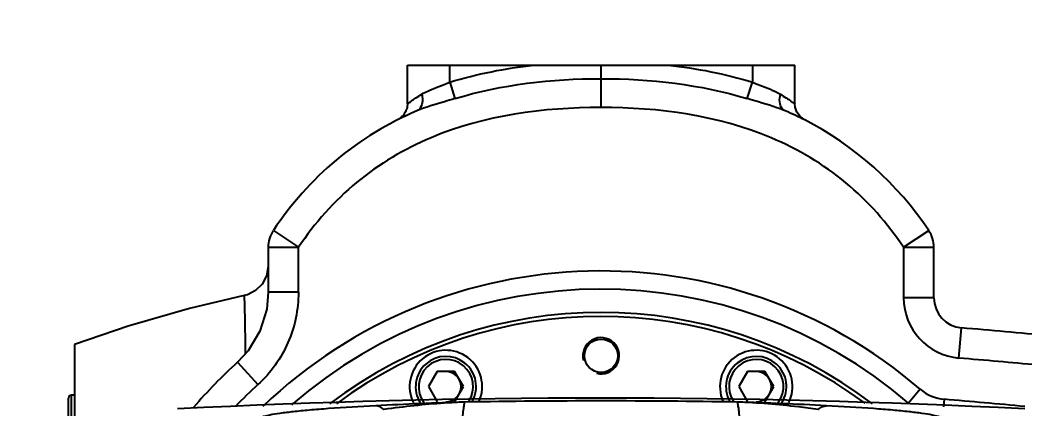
# Model space of a CAD drawing. Header units: millimetres. Extents: x 7426 to 8740, y 124 to 421.
# Drawn here: x 7938.54 to 7946.85, y 306.87 to 310.08 of the extents above; entities that cross this region are included whole.
import ezdxf

# ---------------------------------------------------------------- set-up
doc = ezdxf.new("R2010")
doc.units = ezdxf.units.MM
for name, color, linetype in [('外形图', 7, 'Continuous'), ('多重引线', 7, 'Continuous'), ('尺寸标注', 7, 'Continuous')]:
    doc.layers.add(name, color=color, linetype=linetype)
doc.styles.add('微软雅黑', font='msyh.ttc')
doc.dimstyles.new('尺寸标注_1_20比例', dxfattribs={"dimtxt": 2.1, "dimasz": 1.7, "dimexe": 0.5, "dimexo": 0.4, "dimgap": 0.5, "dimtad": 1, "dimdec": 1, "dimlfac": 20, "dimdsep": 46, "dimtxsty": '微软雅黑', "dimcen": 0.09, "dimadec": 0, "dimazin": 0, "dimtp": 0.01, "dimtm": 0.01, "dimtfac": 1, "dimtdec": 1, "dimtofl": 0, "dimtmove": 0, "dimatfit": 3, "dimfxl": 1, "dimtolj": 1, "dimarcsym": 0})

# ---------------------------------------------------------------- blocks, each defined once
blk = doc.blocks.new('*D1015')
at = {"layer": 'Defpoints', "color": 0}
for p in [(7955.019, 314.0922), (7955.019, 297.9355), (7930.6433, 285.6271)]:
    blk.add_point(p, dxfattribs=at)
at = {"layer": '尺寸标注', "color": 0, "linetype": 'Continuous', "lineweight": -2}
for p, q in [((7930.6433, 286.0271), (7930.6433, 314.5922)), ((7955.019, 298.3355), (7955.019, 314.5922)), ((7932.3433, 314.0922), (7953.319, 314.0922))]:
    blk.add_line(p, q, dxfattribs=at)
at = {"layer": '尺寸标注', "color": 0}
for points in [[(7932.3433, 314.3755), (7932.3433, 313.8088), (7930.6433, 314.0922)], [(7953.319, 313.8088), (7953.319, 314.3755), (7955.019, 314.0922)]]:
    blk.add_solid(points, dxfattribs=at)
at = {"layer": '尺寸标注', "color": 0, "insert": (7942.8312, 315.6781), "char_height": 2.1, "attachment_point": 5, "style": '微软雅黑'}
blk.add_mtext('\\A1;\\A1;487.5', dxfattribs=at)
blk = doc.blocks.new('*D1252')
at = {"layer": 'Defpoints', "color": 0}
for p in [(7955.019, 321.2126), (7955.019, 294.4815), (7929.7433, 267.4557)]:
    blk.add_point(p, dxfattribs=at)
at = {"layer": '多重引线', "color": 0, "lineweight": -2}
for p, q in [((7929.7433, 267.8557), (7929.7433, 321.7126)), ((7955.019, 294.8815), (7955.019, 321.7126)), ((7931.4433, 321.2126), (7953.319, 321.2126))]:
    blk.add_line(p, q, dxfattribs=at)
at = {"layer": '多重引线', "color": 0}
for points in [[(7931.4433, 321.496), (7931.4433, 320.9293), (7929.7433, 321.2126)], [(7953.319, 320.9293), (7953.319, 321.496), (7955.019, 321.2126)]]:
    blk.add_solid(points, dxfattribs=at)
at = {"layer": '多重引线', "color": 0, "insert": (7942.3812, 322.7986), "char_height": 2.1, "attachment_point": 5, "style": '微软雅黑'}
blk.add_mtext('\\A1;505.5', dxfattribs=at)

msp = doc.modelspace()

# ---------------------------------------------------------------- linework, layer by layer
at = {"layer": '外形图', "color": 0, "linetype": 'Continuous'}
for p, q in [((7941.7436, 309.3878), (7941.7436, 309.707)), ((7941.7436, 309.707), (7944.9437, 309.707)), ((7942.0937, 309.566), (7942.0937, 309.707)), ((7943.3437, 309.357), (7943.3437, 309.707)), ((7944.5937, 309.707), (7944.5937, 309.566)), ((7944.9437, 309.3878), (7944.9437, 309.707)), ((7942.0937, 309.566), (7942.1354, 309.4298)), ((7944.552, 309.4298), (7944.5937, 309.566)), ((7940.6359, 308.3412), (7940.8436, 308.2021)), ((7945.8438, 308.2021), (7946.0515, 308.3412)), ((7940.5936, 308.2021), (7940.5936, 307.8314)), ((7940.5936, 308.2021), (7940.8436, 308.2021)), ((7940.8436, 307.8314), (7940.8436, 308.2021)), ((7945.8438, 308.2021), (7945.8438, 307.786)), ((7945.8438, 308.2021), (7946.0938, 308.2021)), ((7946.0938, 307.786), (7946.0938, 308.2021)), ((7940.5936, 307.8314), (7940.581, 307.6908)), ((7940.8436, 307.8314), (7940.5936, 307.8314)), ((7946.0938, 307.786), (7945.8438, 307.786)), ((7946.3001, 307.2879), (7946.3219, 307.5369)), ((7938.9936, 307.4004), (7938.9936, 306.4713)), ((7940.3406, 307.2538), (7940.5089, 307.069)), ((7941.9895, 307.1769), (7941.9173, 307.0519)), ((7942.1338, 307.1769), (7941.9895, 307.1769)), ((7942.206, 307.0519), (7942.1338, 307.1769)), ((7944.5536, 307.1769), (7944.4814, 307.0519)), ((7944.6979, 307.1769), (7944.5536, 307.1769)), ((7944.7701, 307.0519), (7944.6979, 307.1769)), ((7941.9173, 307.0519), (7941.9895, 306.9269)), ((7942.1338, 306.9269), (7942.206, 307.0519)), ((7944.4814, 307.0519), (7944.5536, 306.9269)), ((7944.6979, 306.9269), (7944.7701, 307.0519)), ((7945.9814, 307.0302), (7945.8837, 306.9164)), ((7938.9436, 306.6569), (7938.9436, 306.9569)), ((7938.9686, 306.6319), (7938.9686, 306.9819)), ((7938.9936, 306.9819), (7938.9686, 306.9819)), ((7946.1788, 306.9472), (7946.1734, 306.8851))]:
    msp.add_line(p, q, dxfattribs=at)
for points in [[(7941.7436, 309.3878), (7941.7434, 309.3791), (7941.7423, 309.3683), (7941.7406, 309.3577), (7941.7382, 309.3476), (7941.7351, 309.3379), (7941.7315, 309.3287), (7941.7274, 309.32), (7941.7229, 309.3117), (7941.718, 309.3039), (7941.7128, 309.2967), (7941.7074, 309.29), (7941.7017, 309.2838), (7941.6959, 309.2781), (7941.69, 309.2729), (7941.6841, 309.2681), (7941.6781, 309.2638), (7941.6722, 309.26), (7941.6664, 309.2566), (7941.6631, 309.2548), (7941.6623, 309.2544), (7941.6622, 309.2543)], [(7945.0262, 309.2538), (7944.9876, 309.2818), (7944.9607, 309.3184), (7944.9466, 309.3586), (7944.9437, 309.3878)], [(7940.5936, 308.0485), (7940.5803, 307.9678), (7940.543, 307.8977)], [(7940.543, 307.8977), (7940.4879, 307.8443), (7940.4212, 307.8108), (7940.3958, 307.804)], [(7940.3958, 307.804), (7939.9444, 307.6971), (7939.4359, 307.5509), (7938.9936, 307.4004)], [(7940.581, 307.6908), (7940.5252, 307.5099), (7940.4283, 307.3485), (7940.3406, 307.2538)]]:
    msp.add_lwpolyline(points, dxfattribs=at)
msp.add_circle((7943.3437, 307.3069), 0.1375, dxfattribs=at)
for centre, radius, start, end in [((7943.7466, 306.7156), 2.8426, 63.24862, 66.82275), ((7940.8436, 308.2021), 0.25, 146.19238, 180), ((7945.8438, 308.2021), 0.25, 0, 33.8076), ((7943.3437, 303.9568), 4.0501, 49.36272, 133.65078), ((7943.3437, 303.9568), 3.9001, 49.36318, 130.95708), ((7946.3438, 307.786), 0.5, 180.00003, 264.98954), ((7946.3438, 307.786), 0.25, 180.00005, 264.98954), ((7943.3437, 303.9568), 3.7078, 52.77303, 127.22697), ((7943.3437, 303.9568), 3.6751, 53.58336, 126.51055), ((7943.3437, 307.3069), 0.15, 255, 195), ((7942.0617, 307.0519), 0.3, 336.28065, 206.65428), ((7944.6257, 307.0519), 0.3, 333.34572, 203.71935), ((7940.3467, 307.6482), 0.3209, 280.85266, 282.70402), ((7940.157, 307.3292), 0.2502, 359.02617, 0.82269), ((7942.0617, 307.0519), 0.25, 330.73299, 212.1882), ((7942.0617, 307.0519), 0.225, 326.92304, 216.0652), ((7944.6257, 307.0519), 0.25, 327.8118, 209.26701), ((7944.6257, 307.0519), 0.225, 323.9348, 213.07696), ((7943.3437, 303.9568), 4.4597, 132.32952, 139.03932), ((7942.0617, 307.0519), 0.125, 270, 90), ((7944.6257, 307.0519), 0.125, 270, 90), ((7943.3437, 303.9568), 4.2097, 132.32952, 135.85175), ((7946.2094, 307.2958), 0.35, 229.36272, 264.99627), ((7938.9686, 306.9569), 0.025, 90, 180), ((7943.3437, 237.9486), 69.0083, 87.092708, 92.907292), ((7943.3437, 240.0818), 66.8518, 89.035279, 90.964721), ((7925.6178, 71.0467), 236.7948, 84.856743, 85.018712), ((7943.5839, 264.2935), 42.6525, 91.83494, 92.8251), ((7943.2435, 267.734), 39.2094, 87.13143, 88.20854)]:
    msp.add_arc(centre, radius, start, end, dxfattribs=at)
for points in [[(7942.0937, 309.566), (7942.3194, 309.6351), (7942.5532, 309.6805), (7942.7878, 309.707)], [(7943.8995, 309.707), (7944.1342, 309.6805), (7944.368, 309.6351), (7944.5937, 309.566)], [(7942.1354, 309.4298), (7942.5241, 309.5487), (7942.9372, 309.5944), (7943.3437, 309.5944)], [(7943.3437, 309.5944), (7943.7502, 309.5944), (7944.1633, 309.5487), (7944.552, 309.4298)], [(7946.0515, 308.3412), (7945.7969, 308.7214), (7945.4347, 309.0478), (7945.0261, 309.2539)], [(7941.5501, 306.8628), (7941.5326, 306.8808), (7941.5067, 306.8943), (7941.4816, 306.8942)], [(7945.1373, 306.8628), (7945.1548, 306.8808), (7945.1807, 306.8943), (7945.2057, 306.8942)]]:
    msp.add_open_spline(points, degree=3, dxfattribs=at)
for points, knots in [([(7941.8621, 309.4666), (7941.8784, 309.4766), (7941.9541, 309.5136), (7942.0341, 309.54), (7942.0937, 309.566)], [0, 0, 0, 0, 0.226739, 1, 1, 1, 1]), ([(7944.5937, 309.566), (7944.6145, 309.5569), (7944.6918, 309.5245), (7944.7729, 309.4986), (7944.8253, 309.4666)], [0, 0, 0, 0, 0.26984, 1, 1, 1, 1]), ([(7941.7436, 309.3878), (7941.7436, 309.3911), (7941.7606, 309.3954), (7941.7777, 309.4146), (7941.8174, 309.4375), (7941.8456, 309.4565), (7941.8621, 309.4666)], [0, 0, 0, 0, 0.070718, 0.273822, 0.591263, 1, 1, 1, 1]), ([(7941.8621, 309.4666), (7941.8656, 309.452), (7941.8736, 309.4045), (7941.8538, 309.3424), (7941.822, 309.3287)], [0, 0, 0, 0, 0.302143, 1, 1, 1, 1]), ([(7942.1353, 309.4298), (7942.1069, 309.4211), (7942.002, 309.3892), (7941.8955, 309.3602), (7941.822, 309.3287)], [0, 0, 0, 0, 0.270616, 1, 1, 1, 1]), ([(7944.8654, 309.3287), (7944.843, 309.3383), (7944.7398, 309.3761), (7944.6337, 309.4048), (7944.5521, 309.4298)], [0, 0, 0, 0, 0.222164, 1, 1, 1, 1]), ([(7944.8654, 309.3287), (7944.8561, 309.3327), (7944.8151, 309.3658), (7944.8159, 309.4276), (7944.8253, 309.4666)], [0, 0, 0, 0, 0.201915, 1, 1, 1, 1]), ([(7944.8253, 309.4666), (7944.8417, 309.4565), (7944.8699, 309.4376), (7944.9097, 309.4146), (7944.9267, 309.3954), (7944.9437, 309.3911), (7944.9437, 309.3878)], [0, 0, 0, 0, 0.407416, 0.72595, 0.928965, 1, 1, 1, 1]), ([(7943.3437, 309.357), (7942.8686, 309.357), (7942.1338, 309.2593), (7941.3, 308.7671), (7940.9771, 308.4014), (7940.8436, 308.2021)], [0, 0, 0, 0, 0.497707, 0.74869, 1, 1, 1, 1]), ([(7945.8438, 308.2021), (7945.7108, 308.4006), (7945.389, 308.7656), (7944.5559, 309.2589), (7943.8199, 309.357), (7943.3437, 309.357)], [0, 0, 0, 0, 0.250324, 0.501044, 1, 1, 1, 1]), ([(7941.822, 309.3287), (7941.5829, 309.2263), (7941.1298, 308.9538), (7940.7805, 308.5572), (7940.6359, 308.3412)], [0, 0, 0, 0, 0.500106, 1, 1, 1, 1]), ([(7940.4071, 307.3328), (7940.4061, 307.3998), (7940.4039, 307.5158), (7940.4022, 307.6517), (7940.3987, 307.7292), (7940.3999, 307.7709), (7940.3945, 307.7871), (7940.3983, 307.8043), (7940.3958, 307.804)], [0, 0, 0, 0, 0.426448, 0.742247, 0.854128, 0.934778, 0.983762, 1, 1, 1, 1]), ([(7940.8436, 307.8314), (7940.8436, 307.6896), (7940.7845, 307.4029), (7940.6138, 307.1645), (7940.5089, 307.069)], [0, 0, 0, 0, 0.499743, 1, 1, 1, 1]), ([(7946.3219, 300.7267), (7946.5637, 300.7479), (7947.0484, 300.7905), (7947.7791, 300.8609), (7948.3981, 300.9368), (7948.9104, 301.0451), (7949.4466, 301.2598), (7949.8114, 301.8971), (7950.1111, 302.878), (7950.249, 304.1334), (7950.1102, 305.39), (7949.81, 306.3707), (7949.4428, 307.0066), (7948.9073, 307.2193), (7948.3955, 307.3272), (7947.7773, 307.4029), (7947.0476, 307.4732), (7946.5634, 307.5158), (7946.3219, 307.5369)], [0, 0, 0, 0, 0.059304, 0.118884, 0.179492, 0.211315, 0.24722, 0.316724, 0.378735, 0.500163, 0.621493, 0.683827, 0.75306, 0.788939, 0.820753, 0.881257, 0.940766, 1, 1, 1, 1]), ([(7947.4801, 301.084), (7947.6966, 301.1058), (7948.0211, 301.141), (7948.452, 301.2048), (7948.7705, 301.2716), (7949.0842, 301.3726), (7949.336, 301.5922), (7949.4974, 301.8762), (7949.6686, 302.2722), (7949.8134, 302.7935), (7949.9159, 303.4305), (7949.9545, 304.0738), (7949.9275, 304.7171), (7949.8368, 305.3564), (7949.7033, 305.8804), (7949.5471, 306.2835), (7949.3986, 306.5706), (7949.1893, 306.8286), (7948.8841, 306.9621), (7948.5681, 307.0373), (7948.1388, 307.1084), (7947.5989, 307.1693), (7946.9497, 307.2308), (7946.5167, 307.2689), (7946.3001, 307.2879)], [0, 0, 0, 0, 0.062933, 0.09439, 0.125836, 0.157223, 0.188391, 0.219714, 0.251005, 0.313086, 0.375455, 0.437353, 0.499097, 0.561313, 0.623794, 0.654993, 0.686065, 0.7173, 0.748615, 0.780049, 0.811444, 0.874287, 0.937143, 1, 1, 1, 1]), ([(7941.4816, 306.8942), (7941.3516, 306.8876), (7941.1686, 306.8767), (7940.9415, 306.8584), (7940.8069, 306.8454), (7940.6998, 306.8324), (7940.6144, 306.8198), (7940.5703, 306.8084), (7940.5375, 306.7989), (7940.5375, 306.7915)], [0, 0, 0, 0, 0.409786, 0.576096, 0.717731, 0.833356, 0.92067, 0.976833, 1, 1, 1, 1]), ([(7942.2181, 306.9241), (7942.1614, 306.9221), (7941.938, 306.9108), (7941.7153, 306.8865), (7941.5501, 306.8628)], [0, 0, 0, 0, 0.253539, 1, 1, 1, 1]), ([(7942.2181, 306.9242), (7942.2137, 306.9215), (7942.2119, 306.9008), (7942.2045, 306.8671), (7942.1997, 306.8075), (7942.1956, 306.7622), (7942.1937, 306.7359)], [0, 0, 0, 0, 0.081513, 0.276429, 0.583991, 1, 1, 1, 1]), ([(7944.4937, 306.7359), (7944.4918, 306.7622), (7944.4877, 306.8075), (7944.4829, 306.8671), (7944.4754, 306.9008), (7944.4737, 306.9215), (7944.4693, 306.9242)], [0, 0, 0, 0, 0.416011, 0.723574, 0.918491, 1, 1, 1, 1]), ([(7945.1373, 306.8628), (7945.0832, 306.8705), (7944.8615, 306.8999), (7944.6382, 306.9181), (7944.4693, 306.9241)], [0, 0, 0, 0, 0.244462, 1, 1, 1, 1]), ([(7946.1499, 306.7915), (7946.1499, 306.7989), (7946.1171, 306.8084), (7946.073, 306.8198), (7945.9876, 306.8324), (7945.8805, 306.8454), (7945.7459, 306.8584), (7945.5188, 306.8767), (7945.3358, 306.8876), (7945.2057, 306.8942)], [0, 0, 0, 0, 0.023169, 0.079332, 0.166648, 0.28227, 0.423898, 0.590199, 1, 1, 1, 1])]:
    msp.add_open_spline(points, degree=3, knots=knots, dxfattribs=at)

# ---------------------------------------------------------------- dimensions: what is measured, and where the dimension line sits
at = {"layer": '多重引线'}
dim = msp.add_linear_dim(base=(7955.019, 321.2126), p1=(7929.7433, 267.4557), p2=(7955.019, 294.4815), dimstyle='尺寸标注_1_20比例', dxfattribs=at)
dim.commit()
dim.dimension.update_dxf_attribs({"geometry": '*D1252', "text_midpoint": (7942.3812, 322.7986)})
at = {"layer": '尺寸标注', "color": 0, "linetype": 'Continuous'}
dim = msp.add_linear_dim(base=(7955.019, 314.0922), p1=(7930.6433, 285.6271), p2=(7955.019, 297.9355), text='\\A1;487.5', dimstyle='尺寸标注_1_20比例', override={"dimtxsty": '微软雅黑'}, dxfattribs=at)
dim.commit()
dim.dimension.update_dxf_attribs({"geometry": '*D1015', "text_midpoint": (7942.8312, 315.6781)})

doc.saveas('drawing.dxf')
